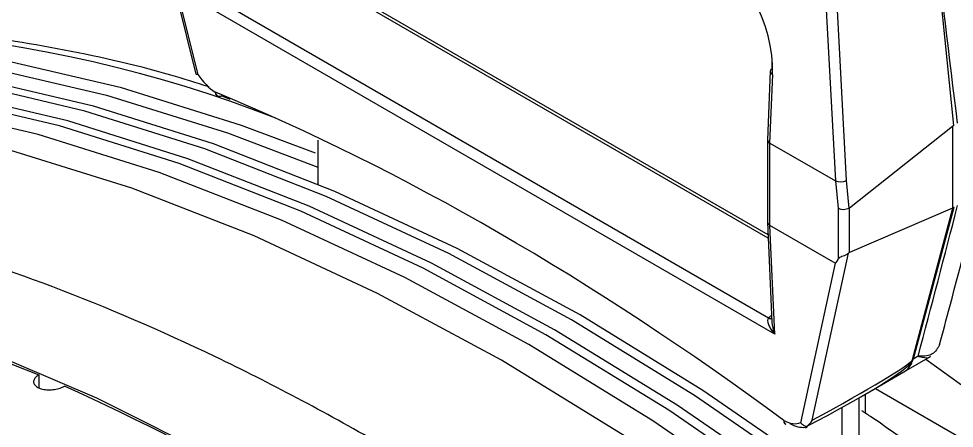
# Model space of a CAD drawing. Extents: x 7 to 113, y 1 to 87.
# Drawn here: x 78.716 to 79.877, y 71.09 to 71.598 of the extents above; entities that cross this region are included whole.
import ezdxf

# ---------------------------------------------------------------- set-up
doc = ezdxf.new("R2010")
doc.units = 0
doc.header["$MEASUREMENT"] = 0
doc.layers.add('OBJECT', color=7, linetype='CONTINUOUS')

msp = doc.modelspace()

# ---------------------------------------------------------------- linework, layer by layer
at = {"layer": 'OBJECT'}
for p, q in [((78.8668, 71.8051), (78.9358, 71.529)), ((78.873, 71.7887), (78.9381, 71.5285)), ((79.7097, 71.7591), (79.7291, 71.3965)), ((79.7428, 71.3971), (79.7234, 71.7595)), ((79.8503, 71.7153), (79.8754, 71.4652)), ((79.6455, 71.3297), (79.0791, 71.6567)), ((79.6457, 71.3254), (79.0734, 71.6558)), ((78.9816, 71.6104), (79.6461, 71.2269)), ((79.6537, 71.2064), (78.9611, 71.6063)), ((79.6483, 71.5325), (79.6448, 71.4476)), ((79.6478, 71.4435), (79.6512, 71.5284)), ((78.9781, 71.4976), (78.9676, 71.5021)), ((79.7464, 71.363), (79.8743, 71.4642)), ((79.8743, 71.4642), (79.8743, 71.3626)), ((79.6448, 71.4475), (79.6448, 71.3456)), ((79.087, 71.447), (79.087, 71.3924)), ((79.6478, 71.4435), (79.729, 71.3965)), ((79.6478, 71.3414), (79.6478, 71.4435)), ((79.6478, 71.4435), (79.6478, 71.4435)), ((79.729, 71.3965), (79.7325, 71.3626)), ((79.7462, 71.3629), (79.7428, 71.3971)), ((79.7325, 71.3626), (79.7325, 71.2993)), ((79.7464, 71.3078), (79.7464, 71.363)), ((79.8743, 71.3626), (79.7464, 71.3078)), ((79.8245, 71.175), (79.8748, 71.3628)), ((79.8759, 71.3634), (79.8256, 71.1756)), ((79.8748, 71.3628), (79.8759, 71.3634)), ((79.6448, 71.3454), (79.6503, 71.2214)), ((79.7287, 71.2946), (79.6478, 71.3414)), ((79.6478, 71.3414), (79.6478, 71.3414)), ((79.6537, 71.2064), (79.6478, 71.3414)), ((79.7003, 71.0997), (79.7453, 71.3071)), ((79.7287, 71.2946), (79.6858, 71.0968)), ((79.6499, 71.23), (79.6461, 71.2269)), ((79.8141, 71.1597), (79.8472, 71.1788)), ((79.8316, 71.1791), (79.8256, 71.1756)), ((79.7607, 71.1288), (79.8141, 71.1597)), ((78.7409, 71.156), (78.7409, 71.14)), ((79.7787, 71.1392), (80.0036, 71.0093)), ((79.7587, 71.0011), (79.7587, 71.1277)), ((79.766, 71.1319), (79.766, 71.1087)), ((79.7375, 71.0168), (79.7375, 71.1157))]:
    msp.add_line(p, q, dxfattribs=at)
at = {"layer": 'OBJECT', "flags": 128}
for points in [[(78.1423, 71.5566), (78.2736, 71.5734), (78.4097, 71.5773), (78.5503, 71.5685), (78.6945, 71.5469), (78.8419, 71.5126), (78.9918, 71.4658), (79.0836, 71.4314)], [(78.1253, 71.5469), (78.2566, 71.5636), (78.3928, 71.5675), (78.5333, 71.5587), (78.6775, 71.5371), (78.8249, 71.5028), (78.9748, 71.456), (79.087, 71.4134)], [(80.7107, 70.0371), (80.5802, 70.2035), (80.4448, 70.3629), (80.3053, 70.5146), (80.1621, 70.6579), (80.0158, 70.7923), (79.8671, 70.9172), (79.7165, 71.0322), (79.5647, 71.1367), (79.4122, 71.2303), (79.2598, 71.3127), (79.108, 71.3835), (78.9574, 71.4424), (78.8087, 71.4892), (78.6624, 71.5236), (78.5192, 71.5456), (78.3797, 71.5551), (78.2443, 71.552), (78.1138, 71.5363)], [(80.7002, 70.031), (80.5696, 70.1975), (80.4343, 70.3568), (80.2947, 70.5085), (80.1515, 70.6518), (80.0053, 70.7862), (79.8566, 70.9111), (79.706, 71.0261), (79.5542, 71.1306), (79.4017, 71.2243), (79.2493, 71.3066), (79.0974, 71.3774), (78.9468, 71.4363), (78.7981, 71.4831), (78.6519, 71.5176), (78.5087, 71.5396), (78.3691, 71.549), (78.2338, 71.5459), (78.1032, 71.5302)], [(80.6684, 70.0127), (80.5379, 70.1791), (80.4025, 70.3385), (80.263, 70.4902), (80.1198, 70.6335), (79.9735, 70.7679), (79.8248, 70.8928), (79.6742, 71.0078), (79.5224, 71.1123), (79.37, 71.2059), (79.2175, 71.2883), (79.0657, 71.3591), (78.9151, 71.418), (78.7664, 71.4648), (78.6201, 71.4992), (78.4769, 71.5212), (78.3374, 71.5307), (78.202, 71.5276), (78.0715, 71.5119)], [(80.679, 70.0188), (80.5484, 70.1852), (80.4131, 70.3446), (80.2735, 70.4962), (80.1303, 70.6396), (79.9841, 70.774), (79.8353, 70.8989), (79.6848, 71.0139), (79.5329, 71.1184), (79.3805, 71.212), (79.228, 71.2944), (79.0762, 71.3652), (78.9256, 71.4241), (78.7769, 71.4708), (78.6306, 71.5053), (78.4875, 71.5273), (78.3479, 71.5368), (78.2126, 71.5337), (78.082, 71.518)], [(80.6569, 69.9876), (80.5256, 70.1559), (80.3894, 70.3171), (80.2489, 70.4705), (80.1047, 70.6154), (79.9573, 70.7513), (79.8074, 70.8775), (79.6556, 70.9937), (79.5025, 71.0992), (79.3487, 71.1937), (79.195, 71.2767), (79.0419, 71.3479), (78.8901, 71.4071), (78.7402, 71.4539), (78.5928, 71.4882), (78.4486, 71.5098), (78.3081, 71.5186), (78.1719, 71.5147), (78.0406, 71.4979)], [(80.6229, 69.968), (80.4917, 70.1363), (80.3555, 70.2975), (80.215, 70.4509), (80.0707, 70.5958), (79.9233, 70.7317), (79.7734, 70.8579), (79.6216, 70.9741), (79.4685, 71.0796), (79.3148, 71.1741), (79.1611, 71.2571), (79.008, 71.3283), (78.8562, 71.3875), (78.7063, 71.4343), (78.5589, 71.4686), (78.4146, 71.4902), (78.2741, 71.499), (78.1379, 71.4951), (78.0067, 71.4784)], [(77.6526, 71.2893), (77.7751, 71.3139), (77.9024, 71.3267), (78.0342, 71.3277), (78.1699, 71.3168), (78.309, 71.2941), (78.4509, 71.2596), (78.595, 71.2135), (78.7409, 71.156)], [(77.6602, 71.2914), (77.7896, 71.3167), (77.9243, 71.3289), (78.0639, 71.3279), (78.2077, 71.3137), (78.355, 71.2865), (78.5053, 71.2463), (78.658, 71.1933), (78.8123, 71.1277), (78.9676, 71.0498), (79.1232, 70.9599), (79.2786, 70.8585), (79.4329, 70.7459), (79.5855, 70.6227), (79.7358, 70.4894), (79.8832, 70.3465), (80.027, 70.1946), (80.1665, 70.0345), (80.3013, 69.8668), (80.4306, 69.6921)]]:
    msp.add_lwpolyline(points, dxfattribs=at)
at = {"layer": 'OBJECT'}
for centre, radius, start, end in [((78.4484, 69.977), 1.6079, 68.6106, 102.3673), ((79.6525, 71.532), 0.00424, 116.3458, 173.2631), ((79.6529, 71.5328), 0.00467, 183.5002, 248.2666), ((78.9642, 71.506), 0.00438, 174.2114, 232.5207), ((78.9657, 71.507), 0.00587, 185.2579, 243.6886), ((78.9669, 71.511), 0.01, 237.5368, 247.562), ((78.9649, 71.5067), 0.00532, 249.5869, 299.6856), ((79.6492, 71.2328), 0.00673, 241.8562, 277.2369), ((79.6488, 71.2319), 0.00619, 240.2757, 281.9193), ((79.8016, 71.1799), 0.0238, 301.6306, 343.4997), ((79.8336, 71.1917), 0.0206, 240.9823, 243.5762), ((79.8138, 71.1962), 0.0237, 296.8406, 299.984), ((77.084, 67.3046), 4.7523, 34.8508, 54.5369), ((77.468, 68.2655), 3.1586, 54.4029, 65.6025), ((79.6686, 71.0986), 0.00372, 167.8045, 227.3848), ((79.6702, 71.0995), 0.00521, 180.7061, 238.1668), ((79.672, 71.1039), 0.01, 233.5361, 242.6131)]:
    msp.add_arc(centre, radius, start, end, dxfattribs=at)
for centre, major_axis, ratio, start_param, end_param in [((78.7659, 67.1407), (-1.5893, 16.547), 0.094708, 4.96788, 4.983392), ((79.5553, 71.5829), (-0.0623, 0.1198), 0.60894, 3.957684, 5.520884), ((79.5624, 71.5865), (-0.0574, 0.1112), 0.603746, 3.959299, 4.106767), ((78.9598, 71.545), (-0.0269, 0.0422), 0.545295, 1.616102, 2.277933), ((79.4406, 68.6493), (-1.8185, 2.8489), 0.545295, 5.325383, 5.621715), ((79.7917, 72.3133), (-0.0762, 0.8519), 0.108827, 3.212847, 3.225936), ((79.7917, 72.3128), (-0.0807, 0.8484), 0.104683, 3.176312, 3.189403), ((79.6548, 71.4473), (0.01, -0.0002), 0.560564, 3.130229, 3.938354), ((79.7197, 71.5647), (-0.0096, 0.1683), 0.040833, 3.114829, 3.121183), ((79.7361, 71.4004), (0.00997, 0.00077), 0.488179, 3.890606, 5.402688), ((79.7395, 71.3667), (0.01, 0.0005), 0.541019, 3.899966, 5.418402), ((79.7395, 71.4338), (-0.0063, 0.071), 0.108827, 3.186667, 3.212847), ((78.3492, 70.2681), (1.7697, 5.6286), 0.198355, 4.936908, 4.970599), ((79.7917, 71.0467), (0.0972, 0.3173), 0.221629, 0.178923, 0.18544), ((79.7917, 71.047), (0.1011, 0.3198), 0.201902, 0.217224, 0.223734), ((79.6548, 71.3457), (0.01, 0.00022), 0.594123, 3.128475, 3.913873), ((79.7632, 71.4254), (0.0344, 0.1308), 0.060229, 3.125134, 3.425803), ((79.7395, 71.2814), (0.0081, 0.0264), 0.221629, 0.18544, 0.326042), ((79.6466, 71.2192), (0.00387, 0.00929), 0.470171, 0.81146, 0.86554), ((79.6608, 71.211), (-0.0149, 0.0157), 0.380974, 0.013228, 1.496887), ((79.6608, 71.211), (-0.0071, 0.0202), 0.382697, 0.901278, 1.66057), ((79.382, 70.9795), (0.4436, 0.1981), 0.067913, 5.453796, 6.175461), ((79.4013, 70.9607), (0.4232, 0.2148), 0.03328, 5.479991, 6.200656), ((79.4013, 70.9607), (0.4232, 0.2148), 0.03328, 6.200656, 6.253319), ((79.382, 70.9795), (0.4436, 0.1981), 0.067913, 6.175461, 6.228125), ((79.6611, 71.1402), (-0.0269, 0.0422), 0.545295, 2.385972, 3.047804), ((79.6682, 71.1447), (-0.0319, 0.0508), 0.550739, 2.389651, 2.8703)]:
    msp.add_ellipse(centre, major_axis=major_axis, ratio=ratio, start_param=start_param, end_param=end_param, dxfattribs=at)
for points, knots in [([(79.915, 71.522), (79.9065, 71.5923), (79.8924, 71.7093), (79.8778, 71.826), (79.8719, 71.8726)], [0, 0, 0, 0, 0.60083, 1, 1, 1, 1]), ([(78.9521, 71.5131), (78.9362, 71.5181), (78.8726, 71.5381), (78.7632, 71.5617), (78.6247, 71.5835), (78.4895, 71.593), (78.3581, 71.5908), (78.2334, 71.5782), (78.155, 71.5609), (78.1173, 71.5525)], [0, 0, 0, 0, 0.053516, 0.213812, 0.373923, 0.533762, 0.693241, 0.852279, 1, 1, 1, 1]), ([(78.9381, 71.5285), (78.938, 71.5285), (78.9377, 71.5284), (78.9368, 71.5284), (78.9359, 71.5285), (78.9359, 71.5289), (78.9359, 71.529)], [0, 0, 0, 0, 0.0248598, 0.2926549, 0.8052357, 1, 1, 1, 1]), ([(79.8583, 71.1934), (79.8625, 71.2092), (79.8818, 71.2816), (79.9005, 71.3537), (79.9151, 71.4101)], [0, 0, 0, 0, 0.217981, 1, 1, 1, 1]), ([(80.3089, 70.0669), (80.2505, 70.1358), (80.1338, 70.2736), (79.9481, 70.4655), (79.7555, 70.6448), (79.5584, 70.8071), (79.3604, 70.9504), (79.161, 71.0754), (78.9596, 71.1819), (78.7602, 71.2676), (78.5659, 71.3316), (78.3763, 71.3745), (78.1899, 71.3979), (78.0705, 71.395), (78.0109, 71.3935)], [0, 0, 0, 0, 0.082347, 0.164694, 0.249433, 0.334172, 0.416519, 0.498866, 0.583605, 0.668344, 0.750089, 0.831834, 0.915917, 1, 1, 1, 1]), ([(79.7325, 71.2993), (79.733, 71.3002), (79.734, 71.3018), (79.737, 71.3031), (79.7403, 71.3042), (79.7432, 71.3055), (79.7447, 71.3066), (79.7453, 71.3071)], [0, 0, 0, 0, 0.2815028, 0.4771484, 0.6724625, 0.8784612, 1, 1, 1, 1]), ([(79.8582, 71.1935), (79.8558, 71.189), (79.8513, 71.1805), (79.8393, 71.179), (79.8323, 71.1791), (79.8317, 71.1791), (79.8316, 71.1791)], [0, 0, 0, 0, 0.499315, 0.9569808, 0.9948279, 1, 1, 1, 1]), ([(79.8316, 71.1791), (79.8317, 71.1791), (79.8323, 71.1789), (79.8341, 71.1785), (79.8397, 71.1775), (79.8453, 71.1764), (79.8467, 71.179), (79.8469, 71.1794)], [0, 0, 0, 0, 0.00853, 0.081505, 0.262213, 0.88918, 1, 1, 1, 1]), ([(78.7409, 71.156), (78.7398, 71.1553), (78.737, 71.1535), (78.7345, 71.1501), (78.7341, 71.1462), (78.7362, 71.1426), (78.7407, 71.1397), (78.747, 71.1379), (78.7545, 71.1373), (78.7622, 71.1381), (78.7685, 71.1399), (78.7716, 71.1415), (78.7727, 71.1421)], [0, 0, 0, 0, 0.073627, 0.179766, 0.286276, 0.393535, 0.501562, 0.610022, 0.718406, 0.826275, 0.933445, 1, 1, 1, 1]), ([(80.842, 70.0366), (80.8048, 70.0862), (80.7272, 70.1896), (80.6035, 70.3394), (80.4728, 70.4868), (80.3384, 70.6269), (80.2009, 70.7592), (80.0607, 70.8835), (79.9182, 70.9981), (79.8184, 71.074), (79.7659, 71.1088), (79.7618, 71.1115)], [0, 0, 0, 0, 0.115189, 0.239992, 0.364818, 0.489672, 0.614558, 0.739481, 0.864443, 0.989448, 1, 1, 1, 1]), ([(79.694, 71.0923), (79.6962, 71.0945), (79.6984, 71.0968), (79.7003, 71.0997), (79.7003, 71.0997)], [0, 0, 0, 0, 0.980028, 1, 1, 1, 1]), ([(79.6858, 71.0968), (79.6858, 71.0968), (79.6862, 71.0963), (79.6875, 71.095), (79.6899, 71.0933), (79.6923, 71.0925), (79.6937, 71.0923), (79.694, 71.0923)], [0, 0, 0, 0, 0.017184, 0.202292, 0.556604, 0.898384, 1, 1, 1, 1]), ([(79.6915, 71.091), (79.6915, 71.091), (79.6924, 71.0906), (79.6934, 71.0908), (79.6939, 71.0919), (79.694, 71.0923)], [0, 0, 0, 0, 0.021184, 0.717124, 1, 1, 1, 1])]:
    msp.add_open_spline(points, degree=3, knots=knots, dxfattribs=at)

doc.saveas('drawing.dxf')
